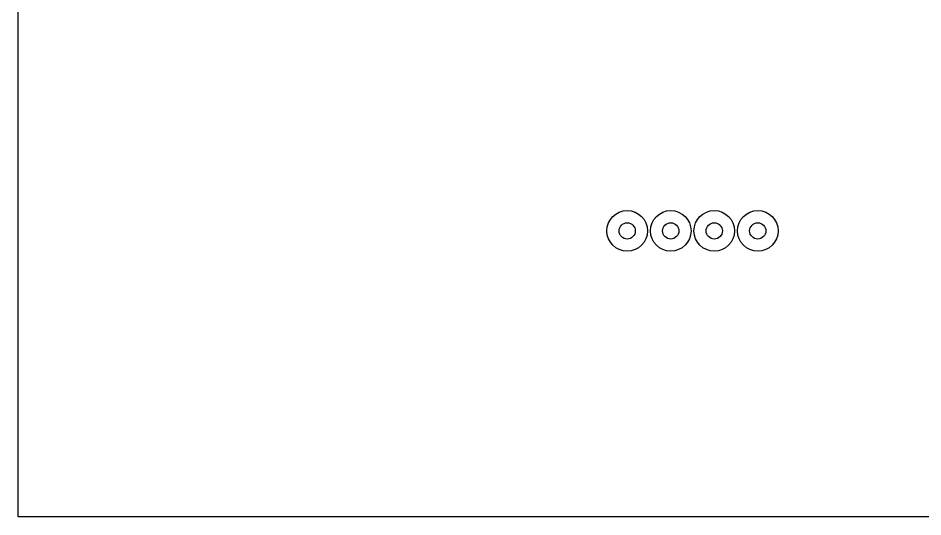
# Model space of a CAD drawing. Header units: inches. Extents: x 17686.2 to 17710.1, y 16300.4 to 16318.2.
# Drawn here: x 17686.23 to 17694.03, y 16300.37 to 16304.66 of the extents above; entities that cross this region are included whole.
import ezdxf

# ---------------------------------------------------------------- set-up
doc = ezdxf.new("R2010")
doc.units = ezdxf.units.IN
doc.header["$MEASUREMENT"] = 0

msp = doc.modelspace()

# ---------------------------------------------------------------- linework, layer by layer
at = {"color": 3}
msp.add_lwpolyline([(17686.2346, 16315.4846), (17710.1116, 16315.4846), (17710.1116, 16300.3715), (17686.2346, 16300.3715)], close=True, dxfattribs=at)
at = {"color": 1, "linetype": 'ByBlock'}
for centre, radius in [((17691.482, 16302.8323), 0.175), ((17691.857, 16302.8323), 0.175), ((17692.232, 16302.8323), 0.175), ((17692.607, 16302.8323), 0.175), ((17691.482, 16302.8323), 0.07), ((17691.857, 16302.8323), 0.07), ((17692.232, 16302.8323), 0.07), ((17692.607, 16302.8323), 0.07)]:
    msp.add_circle(centre, radius, dxfattribs=at)

doc.saveas('drawing.dxf')
